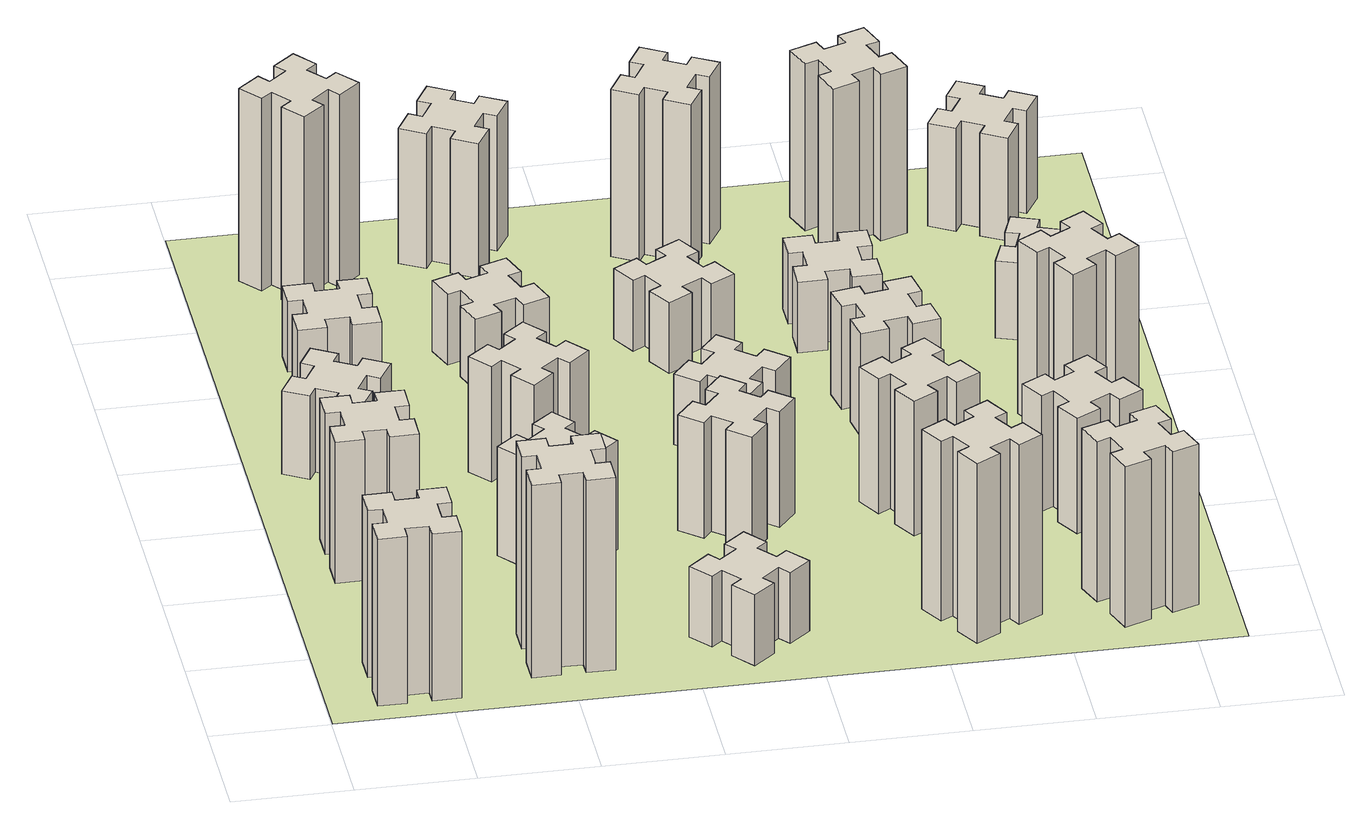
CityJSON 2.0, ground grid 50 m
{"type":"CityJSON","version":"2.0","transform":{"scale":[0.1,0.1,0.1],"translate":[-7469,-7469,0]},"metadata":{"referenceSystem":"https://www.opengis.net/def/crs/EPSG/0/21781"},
"CityObjects":{
"building1":{"type":"Building","attributes":{"class":"1000","function":"1000","usage":"1000","yearOfConstruction":2016,"roofType":"1000","measuredHeight":78,"storeysAboveGround":30,"storeysBelowGround":0},"geometry":[{"type":"Solid","lod":"1","boundaries":[[[[0,1,2,3,4,5,6,7,8,9,10,11,12,13,14,15,16,17,18,19]],[[17,16,20,21]],[[16,15,22,20]],[[15,14,23,22]],[[14,13,24,23]],[[13,12,25,24]],[[12,11,26,25]],[[11,10,27,26]],[[10,9,28,27]],[[9,8,29,28]],[[8,7,30,29]],[[7,6,31,30]],[[6,5,32,31]],[[5,4,33,32]],[[4,3,34,33]],[[3,2,35,34]],[[2,1,36,35]],[[1,0,37,36]],[[0,19,38,37]],[[19,18,39,38]],[[18,17,21,39]],[[24,25,26,27,28,29,30,31,32,33,34,35,36,37,38,39,21,20,22,23]]]]}]},
"building2":{"type":"Building","attributes":{"class":"1000","function":"1000","usage":"1000","yearOfConstruction":2016,"roofType":"1000","measuredHeight":66,"storeysAboveGround":30,"storeysBelowGround":0},"geometry":[{"type":"Solid","lod":"1","boundaries":[[[[40,41,42,43,44,45,46,47,48,49,50,51,52,53,54,55,56,57,58,59]],[[57,56,60,61]],[[56,55,62,60]],[[55,54,63,62]],[[54,53,64,63]],[[53,52,65,64]],[[52,51,66,65]],[[51,50,67,66]],[[50,49,68,67]],[[49,48,69,68]],[[48,47,70,69]],[[47,46,71,70]],[[46,45,72,71]],[[45,44,73,72]],[[44,43,74,73]],[[43,42,75,74]],[[42,41,76,75]],[[41,40,77,76]],[[40,59,78,77]],[[59,58,79,78]],[[58,57,61,79]],[[64,65,66,67,68,69,70,71,72,73,74,75,76,77,78,79,61,60,62,63]]]]}]},
"building3":{"type":"Building","attributes":{"class":"1000","function":"1000","usage":"1000","yearOfConstruction":2016,"roofType":"1000","measuredHeight":39,"storeysAboveGround":30,"storeysBelowGround":0},"geometry":[{"type":"Solid","lod":"1","boundaries":[[[[80,81,82,83,84,85,86,87,88,89,90,91,92,93,94,95,96,97,98,99]],[[97,96,100,101]],[[96,95,102,100]],[[95,94,103,102]],[[94,93,104,103]],[[93,92,105,104]],[[92,91,106,105]],[[91,90,107,106]],[[90,89,108,107]],[[89,88,109,108]],[[88,87,110,109]],[[87,86,111,110]],[[86,85,112,111]],[[85,84,113,112]],[[84,83,114,113]],[[83,82,115,114]],[[82,81,116,115]],[[81,80,117,116]],[[80,99,118,117]],[[99,98,119,118]],[[98,97,101,119]],[[104,105,106,107,108,109,110,111,112,113,114,115,116,117,118,119,101,100,102,103]]]]}]},
"building4":{"type":"Building","attributes":{"class":"1000","function":"1000","usage":"1000","yearOfConstruction":2016,"roofType":"1000","measuredHeight":90,"storeysAboveGround":30,"storeysBelowGround":0},"geometry":[{"type":"Solid","lod":"1","boundaries":[[[[120,121,122,123,124,125,126,127,128,129,130,131,132,133,134,135,136,137,138,139]],[[137,136,140,141]],[[136,135,142,140]],[[135,134,143,142]],[[134,133,144,143]],[[133,132,145,144]],[[132,131,146,145]],[[131,130,147,146]],[[130,129,148,147]],[[129,128,149,148]],[[128,127,150,149]],[[127,126,151,150]],[[126,125,152,151]],[[125,124,153,152]],[[124,123,154,153]],[[123,122,155,154]],[[122,121,156,155]],[[121,120,157,156]],[[120,139,158,157]],[[139,138,159,158]],[[138,137,141,159]],[[144,145,146,147,148,149,150,151,152,153,154,155,156,157,158,159,141,140,142,143]]]]}]},
"building5":{"type":"Building","attributes":{"class":"1000","function":"1000","usage":"1000","yearOfConstruction":2016,"roofType":"1000","measuredHeight":33,"storeysAboveGround":30,"storeysBelowGround":0},"geometry":[{"type":"Solid","lod":"1","boundaries":[[[[160,161,162,163,164,165,166,167,168,169,170,171,172,173,174,175,176,177,178,179]],[[177,176,180,181]],[[176,175,182,180]],[[175,174,183,182]],[[174,173,184,183]],[[173,172,185,184]],[[172,171,186,185]],[[171,170,187,186]],[[170,169,188,187]],[[169,168,189,188]],[[168,167,190,189]],[[167,166,191,190]],[[166,165,192,191]],[[165,164,193,192]],[[164,163,194,193]],[[163,162,195,194]],[[162,161,196,195]],[[161,160,197,196]],[[160,179,198,197]],[[179,178,199,198]],[[178,177,181,199]],[[184,185,186,187,188,189,190,191,192,193,194,195,196,197,198,199,181,180,182,183]]]]}]},
"building6":{"type":"Building","attributes":{"class":"1000","function":"1000","usage":"1000","yearOfConstruction":2016,"roofType":"1000","measuredHeight":51,"storeysAboveGround":30,"storeysBelowGround":0},"geometry":[{"type":"Solid","lod":"1","boundaries":[[[[200,201,202,203,204,205,206,207,208,209,210,211,212,213,214,215,216,217,218,219]],[[217,216,220,221]],[[216,215,222,220]],[[215,214,223,222]],[[214,213,224,223]],[[213,212,225,224]],[[212,211,226,225]],[[211,210,227,226]],[[210,209,228,227]],[[209,208,229,228]],[[208,207,230,229]],[[207,206,231,230]],[[206,205,232,231]],[[205,204,233,232]],[[204,203,234,233]],[[203,202,235,234]],[[202,201,236,235]],[[201,200,237,236]],[[200,219,238,237]],[[219,218,239,238]],[[218,217,221,239]],[[224,225,226,227,228,229,230,231,232,233,234,235,236,237,238,239,221,220,222,223]]]]}]},
"building7":{"type":"Building","attributes":{"class":"1000","function":"1000","usage":"1000","yearOfConstruction":2016,"roofType":"1000","measuredHeight":90,"storeysAboveGround":30,"storeysBelowGround":0},"geometry":[{"type":"Solid","lod":"1","boundaries":[[[[240,241,242,243,244,245,246,247,248,249,250,251,252,253,254,255,256,257,258,259]],[[257,256,260,261]],[[256,255,262,260]],[[255,254,263,262]],[[254,253,264,263]],[[253,252,265,264]],[[252,251,266,265]],[[251,250,267,266]],[[250,249,268,267]],[[249,248,269,268]],[[248,247,270,269]],[[247,246,271,270]],[[246,245,272,271]],[[245,244,273,272]],[[244,243,274,273]],[[243,242,275,274]],[[242,241,276,275]],[[241,240,277,276]],[[240,259,278,277]],[[259,258,279,278]],[[258,257,261,279]],[[264,265,266,267,268,269,270,271,272,273,274,275,276,277,278,279,261,260,262,263]]]]}]},
"building8":{"type":"Building","attributes":{"class":"1000","function":"1000","usage":"1000","yearOfConstruction":2016,"roofType":"1000","measuredHeight":54,"storeysAboveGround":30,"storeysBelowGround":0},"geometry":[{"type":"Solid","lod":"1","boundaries":[[[[280,281,282,283,284,285,286,287,288,289,290,291,292,293,294,295,296,297,298,299]],[[297,296,300,301]],[[296,295,302,300]],[[295,294,303,302]],[[294,293,304,303]],[[293,292,305,304]],[[292,291,306,305]],[[291,290,307,306]],[[290,289,308,307]],[[289,288,309,308]],[[288,287,310,309]],[[287,286,311,310]],[[286,285,312,311]],[[285,284,313,312]],[[284,283,314,313]],[[283,282,315,314]],[[282,281,316,315]],[[281,280,317,316]],[[280,299,318,317]],[[299,298,319,318]],[[298,297,301,319]],[[304,305,306,307,308,309,310,311,312,313,314,315,316,317,318,319,301,300,302,303]]]]}]},
"building9":{"type":"Building","attributes":{"class":"1000","function":"1000","usage":"1000","yearOfConstruction":2016,"roofType":"1000","measuredHeight":33,"storeysAboveGround":30,"storeysBelowGround":0},"geometry":[{"type":"Solid","lod":"1","boundaries":[[[[320,321,322,323,324,325,326,327,328,329,330,331,332,333,334,335,336,337,338,339]],[[337,336,340,341]],[[336,335,342,340]],[[335,334,343,342]],[[334,333,344,343]],[[333,332,345,344]],[[332,331,346,345]],[[331,330,347,346]],[[330,329,348,347]],[[329,328,349,348]],[[328,327,350,349]],[[327,326,351,350]],[[326,325,352,351]],[[325,324,353,352]],[[324,323,354,353]],[[323,322,355,354]],[[322,321,356,355]],[[321,320,357,356]],[[320,339,358,357]],[[339,338,359,358]],[[338,337,341,359]],[[344,345,346,347,348,349,350,351,352,353,354,355,356,357,358,359,341,340,342,343]]]]}]},
"building10":{"type":"Building","attributes":{"class":"1000","function":"1000","usage":"1000","yearOfConstruction":2016,"roofType":"1000","measuredHeight":33,"storeysAboveGround":30,"storeysBelowGround":0},"geometry":[{"type":"Solid","lod":"1","boundaries":[[[[360,361,362,363,364,365,366,367,368,369,370,371,372,373,374,375,376,377,378,379]],[[377,376,380,381]],[[376,375,382,380]],[[375,374,383,382]],[[374,373,384,383]],[[373,372,385,384]],[[372,371,386,385]],[[371,370,387,386]],[[370,369,388,387]],[[369,368,389,388]],[[368,367,390,389]],[[367,366,391,390]],[[366,365,392,391]],[[365,364,393,392]],[[364,363,394,393]],[[363,362,395,394]],[[362,361,396,395]],[[361,360,397,396]],[[360,379,398,397]],[[379,378,399,398]],[[378,377,381,399]],[[384,385,386,387,388,389,390,391,392,393,394,395,396,397,398,399,381,380,382,383]]]]}]},
"building11":{"type":"Building","attributes":{"class":"1000","function":"1000","usage":"1000","yearOfConstruction":2016,"roofType":"1000","measuredHeight":63,"storeysAboveGround":30,"storeysBelowGround":0},"geometry":[{"type":"Solid","lod":"1","boundaries":[[[[400,401,402,403,404,405,406,407,408,409,410,411,412,413,414,415,416,417,418,419]],[[417,416,420,421]],[[416,415,422,420]],[[415,414,423,422]],[[414,413,424,423]],[[413,412,425,424]],[[412,411,426,425]],[[411,410,427,426]],[[410,409,428,427]],[[409,408,429,428]],[[408,407,430,429]],[[407,406,431,430]],[[406,405,432,431]],[[405,404,433,432]],[[404,403,434,433]],[[403,402,435,434]],[[402,401,436,435]],[[401,400,437,436]],[[400,419,438,437]],[[419,418,439,438]],[[418,417,421,439]],[[424,425,426,427,428,429,430,431,432,433,434,435,436,437,438,439,421,420,422,423]]]]}]},
"building12":{"type":"Building","attributes":{"class":"1000","function":"1000","usage":"1000","yearOfConstruction":2016,"roofType":"1000","measuredHeight":54,"storeysAboveGround":30,"storeysBelowGround":0},"geometry":[{"type":"Solid","lod":"1","boundaries":[[[[440,441,442,443,444,445,446,447,448,449,450,451,452,453,454,455,456,457,458,459]],[[457,456,460,461]],[[456,455,462,460]],[[455,454,463,462]],[[454,453,464,463]],[[453,452,465,464]],[[452,451,466,465]],[[451,450,467,466]],[[450,449,468,467]],[[449,448,469,468]],[[448,447,470,469]],[[447,446,471,470]],[[446,445,472,471]],[[445,444,473,472]],[[444,443,474,473]],[[443,442,475,474]],[[442,441,476,475]],[[441,440,477,476]],[[440,459,478,477]],[[459,458,479,478]],[[458,457,461,479]],[[464,465,466,467,468,469,470,471,472,473,474,475,476,477,478,479,461,460,462,463]]]]}]},
"building13":{"type":"Building","attributes":{"class":"1000","function":"1000","usage":"1000","yearOfConstruction":2016,"roofType":"1000","measuredHeight":33,"storeysAboveGround":30,"storeysBelowGround":0},"geometry":[{"type":"Solid","lod":"1","boundaries":[[[[480,481,482,483,484,485,486,487,488,489,490,491,492,493,494,495,496,497,498,499]],[[497,496,500,501]],[[496,495,502,500]],[[495,494,503,502]],[[494,493,504,503]],[[493,492,505,504]],[[492,491,506,505]],[[491,490,507,506]],[[490,489,508,507]],[[489,488,509,508]],[[488,487,510,509]],[[487,486,511,510]],[[486,485,512,511]],[[485,484,513,512]],[[484,483,514,513]],[[483,482,515,514]],[[482,481,516,515]],[[481,480,517,516]],[[480,499,518,517]],[[499,498,519,518]],[[498,497,501,519]],[[504,505,506,507,508,509,510,511,512,513,514,515,516,517,518,519,501,500,502,503]]]]}]},
"building14":{"type":"Building","attributes":{"class":"1000","function":"1000","usage":"1000","yearOfConstruction":2016,"roofType":"1000","measuredHeight":33,"storeysAboveGround":30,"storeysBelowGround":0},"geometry":[{"type":"Solid","lod":"1","boundaries":[[[[520,521,522,523,524,525,526,527,528,529,530,531,532,533,534,535,536,537,538,539]],[[537,536,540,541]],[[536,535,542,540]],[[535,534,543,542]],[[534,533,544,543]],[[533,532,545,544]],[[532,531,546,545]],[[531,530,547,546]],[[530,529,548,547]],[[529,528,549,548]],[[528,527,550,549]],[[527,526,551,550]],[[526,525,552,551]],[[525,524,553,552]],[[524,523,554,553]],[[523,522,555,554]],[[522,521,556,555]],[[521,520,557,556]],[[520,539,558,557]],[[539,538,559,558]],[[538,537,541,559]],[[544,545,546,547,548,549,550,551,552,553,554,555,556,557,558,559,541,540,542,543]]]]}]},
"building15":{"type":"Building","attributes":{"class":"1000","function":"1000","usage":"1000","yearOfConstruction":2016,"roofType":"1000","measuredHeight":84,"storeysAboveGround":30,"storeysBelowGround":0},"geometry":[{"type":"Solid","lod":"1","boundaries":[[[[560,561,562,563,564,565,566,567,568,569,570,571,572,573,574,575,576,577,578,579]],[[577,576,580,581]],[[576,575,582,580]],[[575,574,583,582]],[[574,573,584,583]],[[573,572,585,584]],[[572,571,586,585]],[[571,570,587,586]],[[570,569,588,587]],[[569,568,589,588]],[[568,567,590,589]],[[567,566,591,590]],[[566,565,592,591]],[[565,564,593,592]],[[564,563,594,593]],[[563,562,595,594]],[[562,561,596,595]],[[561,560,597,596]],[[560,579,598,597]],[[579,578,599,598]],[[578,577,581,599]],[[584,585,586,587,588,589,590,591,592,593,594,595,596,597,598,599,581,580,582,583]]]]}]},
"building16":{"type":"Building","attributes":{"class":"1000","function":"1000","usage":"1000","yearOfConstruction":2016,"roofType":"1000","measuredHeight":78,"storeysAboveGround":30,"storeysBelowGround":0},"geometry":[{"type":"Solid","lod":"1","boundaries":[[[[600,601,602,603,604,605,606,607,608,609,610,611,612,613,614,615,616,617,618,619]],[[617,616,620,621]],[[616,615,622,620]],[[615,614,623,622]],[[614,613,624,623]],[[613,612,625,624]],[[612,611,626,625]],[[611,610,627,626]],[[610,609,628,627]],[[609,608,629,628]],[[608,607,630,629]],[[607,606,631,630]],[[606,605,632,631]],[[605,604,633,632]],[[604,603,634,633]],[[603,602,635,634]],[[602,601,636,635]],[[601,600,637,636]],[[600,619,638,637]],[[619,618,639,638]],[[618,617,621,639]],[[624,625,626,627,628,629,630,631,632,633,634,635,636,637,638,639,621,620,622,623]]]]}]},
"building17":{"type":"Building","attributes":{"class":"1000","function":"1000","usage":"1000","yearOfConstruction":2016,"roofType":"1000","measuredHeight":63,"storeysAboveGround":30,"storeysBelowGround":0},"geometry":[{"type":"Solid","lod":"1","boundaries":[[[[640,641,642,643,644,645,646,647,648,649,650,651,652,653,654,655,656,657,658,659]],[[657,656,660,661]],[[656,655,662,660]],[[655,654,663,662]],[[654,653,664,663]],[[653,652,665,664]],[[652,651,666,665]],[[651,650,667,666]],[[650,649,668,667]],[[649,648,669,668]],[[648,647,670,669]],[[647,646,671,670]],[[646,645,672,671]],[[645,644,673,672]],[[644,643,674,673]],[[643,642,675,674]],[[642,641,676,675]],[[641,640,677,676]],[[640,659,678,677]],[[659,658,679,678]],[[658,657,661,679]],[[664,665,666,667,668,669,670,671,672,673,674,675,676,677,678,679,661,660,662,663]]]]}]},
"building18":{"type":"Building","attributes":{"class":"1000","function":"1000","usage":"1000","yearOfConstruction":2016,"roofType":"1000","measuredHeight":48,"storeysAboveGround":30,"storeysBelowGround":0},"geometry":[{"type":"Solid","lod":"1","boundaries":[[[[680,681,682,683,684,685,686,687,688,689,690,691,692,693,694,695,696,697,698,699]],[[697,696,700,701]],[[696,695,702,700]],[[695,694,703,702]],[[694,693,704,703]],[[693,692,705,704]],[[692,691,706,705]],[[691,690,707,706]],[[690,689,708,707]],[[689,688,709,708]],[[688,687,710,709]],[[687,686,711,710]],[[686,685,712,711]],[[685,684,713,712]],[[684,683,714,713]],[[683,682,715,714]],[[682,681,716,715]],[[681,680,717,716]],[[680,699,718,717]],[[699,698,719,718]],[[698,697,701,719]],[[704,705,706,707,708,709,710,711,712,713,714,715,716,717,718,719,701,700,702,703]]]]}]},
"building19":{"type":"Building","attributes":{"class":"1000","function":"1000","usage":"1000","yearOfConstruction":2016,"roofType":"1000","measuredHeight":33,"storeysAboveGround":30,"storeysBelowGround":0},"geometry":[{"type":"Solid","lod":"1","boundaries":[[[[720,721,722,723,724,725,726,727,728,729,730,731,732,733,734,735,736,737,738,739]],[[737,736,740,741]],[[736,735,742,740]],[[735,734,743,742]],[[734,733,744,743]],[[733,732,745,744]],[[732,731,746,745]],[[731,730,747,746]],[[730,729,748,747]],[[729,728,749,748]],[[728,727,750,749]],[[727,726,751,750]],[[726,725,752,751]],[[725,724,753,752]],[[724,723,754,753]],[[723,722,755,754]],[[722,721,756,755]],[[721,720,757,756]],[[720,739,758,757]],[[739,738,759,758]],[[738,737,741,759]],[[744,745,746,747,748,749,750,751,752,753,754,755,756,757,758,759,741,740,742,743]]]]}]},
"building20":{"type":"Building","attributes":{"class":"1000","function":"1000","usage":"1000","yearOfConstruction":2016,"roofType":"1000","measuredHeight":75,"storeysAboveGround":30,"storeysBelowGround":0},"geometry":[{"type":"Solid","lod":"1","boundaries":[[[[760,761,762,763,764,765,766,767,768,769,770,771,772,773,774,775,776,777,778,779]],[[777,776,780,781]],[[776,775,782,780]],[[775,774,783,782]],[[774,773,784,783]],[[773,772,785,784]],[[772,771,786,785]],[[771,770,787,786]],[[770,769,788,787]],[[769,768,789,788]],[[768,767,790,789]],[[767,766,791,790]],[[766,765,792,791]],[[765,764,793,792]],[[764,763,794,793]],[[763,762,795,794]],[[762,761,796,795]],[[761,760,797,796]],[[760,779,798,797]],[[779,778,799,798]],[[778,777,781,799]],[[784,785,786,787,788,789,790,791,792,793,794,795,796,797,798,799,781,780,782,783]]]]}]},
"building21":{"type":"Building","attributes":{"class":"1000","function":"1000","usage":"1000","yearOfConstruction":2016,"roofType":"1000","measuredHeight":54,"storeysAboveGround":30,"storeysBelowGround":0},"geometry":[{"type":"Solid","lod":"1","boundaries":[[[[800,801,802,803,804,805,806,807,808,809,810,811,812,813,814,815,816,817,818,819]],[[817,816,820,821]],[[816,815,822,820]],[[815,814,823,822]],[[814,813,824,823]],[[813,812,825,824]],[[812,811,826,825]],[[811,810,827,826]],[[810,809,828,827]],[[809,808,829,828]],[[808,807,830,829]],[[807,806,831,830]],[[806,805,832,831]],[[805,804,833,832]],[[804,803,834,833]],[[803,802,835,834]],[[802,801,836,835]],[[801,800,837,836]],[[800,819,838,837]],[[819,818,839,838]],[[818,817,821,839]],[[824,825,826,827,828,829,830,831,832,833,834,835,836,837,838,839,821,820,822,823]]]]}]},
"building22":{"type":"Building","attributes":{"class":"1000","function":"1000","usage":"1000","yearOfConstruction":2016,"roofType":"1000","measuredHeight":78,"storeysAboveGround":30,"storeysBelowGround":0},"geometry":[{"type":"Solid","lod":"1","boundaries":[[[[840,841,842,843,844,845,846,847,848,849,850,851,852,853,854,855,856,857,858,859]],[[857,856,860,861]],[[856,855,862,860]],[[855,854,863,862]],[[854,853,864,863]],[[853,852,865,864]],[[852,851,866,865]],[[851,850,867,866]],[[850,849,868,867]],[[849,848,869,868]],[[848,847,870,869]],[[847,846,871,870]],[[846,845,872,871]],[[845,844,873,872]],[[844,843,874,873]],[[843,842,875,874]],[[842,841,876,875]],[[841,840,877,876]],[[840,859,878,877]],[[859,858,879,878]],[[858,857,861,879]],[[864,865,866,867,868,869,870,871,872,873,874,875,876,877,878,879,861,860,862,863]]]]}]},
"building23":{"type":"Building","attributes":{"class":"1000","function":"1000","usage":"1000","yearOfConstruction":2016,"roofType":"1000","measuredHeight":81,"storeysAboveGround":30,"storeysBelowGround":0},"geometry":[{"type":"Solid","lod":"1","boundaries":[[[[880,881,882,883,884,885,886,887,888,889,890,891,892,893,894,895,896,897,898,899]],[[897,896,900,901]],[[896,895,902,900]],[[895,894,903,902]],[[894,893,904,903]],[[893,892,905,904]],[[892,891,906,905]],[[891,890,907,906]],[[890,889,908,907]],[[889,888,909,908]],[[888,887,910,909]],[[887,886,911,910]],[[886,885,912,911]],[[885,884,913,912]],[[884,883,914,913]],[[883,882,915,914]],[[882,881,916,915]],[[881,880,917,916]],[[880,899,918,917]],[[899,898,919,918]],[[898,897,901,919]],[[904,905,906,907,908,909,910,911,912,913,914,915,916,917,918,919,901,900,902,903]]]]}]},
"building24":{"type":"Building","attributes":{"class":"1000","function":"1000","usage":"1000","yearOfConstruction":2016,"roofType":"1000","measuredHeight":36,"storeysAboveGround":30,"storeysBelowGround":0},"geometry":[{"type":"Solid","lod":"1","boundaries":[[[[920,921,922,923,924,925,926,927,928,929,930,931,932,933,934,935,936,937,938,939]],[[937,936,940,941]],[[936,935,942,940]],[[935,934,943,942]],[[934,933,944,943]],[[933,932,945,944]],[[932,931,946,945]],[[931,930,947,946]],[[930,929,948,947]],[[929,928,949,948]],[[928,927,950,949]],[[927,926,951,950]],[[926,925,952,951]],[[925,924,953,952]],[[924,923,954,953]],[[923,922,955,954]],[[922,921,956,955]],[[921,920,957,956]],[[920,939,958,957]],[[939,938,959,958]],[[938,937,941,959]],[[944,945,946,947,948,949,950,951,952,953,954,955,956,957,958,959,941,940,942,943]]]]}]},
"building25":{"type":"Building","attributes":{"class":"1000","function":"1000","usage":"1000","yearOfConstruction":2016,"roofType":"1000","measuredHeight":48,"storeysAboveGround":30,"storeysBelowGround":0},"geometry":[{"type":"Solid","lod":"1","boundaries":[[[[960,961,962,963,964,965,966,967,968,969,970,971,972,973,974,975,976,977,978,979]],[[977,976,980,981]],[[976,975,982,980]],[[975,974,983,982]],[[974,973,984,983]],[[973,972,985,984]],[[972,971,986,985]],[[971,970,987,986]],[[970,969,988,987]],[[969,968,989,988]],[[968,967,990,989]],[[967,966,991,990]],[[966,965,992,991]],[[965,964,993,992]],[[964,963,994,993]],[[963,962,995,994]],[[962,961,996,995]],[[961,960,997,996]],[[960,979,998,997]],[[979,978,999,998]],[[978,977,981,999]],[[984,985,986,987,988,989,990,991,992,993,994,995,996,997,998,999,981,980,982,983]]]]}]},
"landuse1":{"type":"LandUse","attributes":{"name":"plot1","function":"1010"},"geometry":[{"type":"MultiSurface","lod":"1","boundaries":[[[1000,1001,1002,1003]]]}]}
},
"vertices":[
[265,325,0],[265,225,0],[205,225,0],[205,105,0],[325,105,0],[325,165,0],[425,165,0],[425,105,0],[545,105,0],[545,225,0],[485,225,0],[485,325,0],[545,325,0],[545,445,0],[425,445,0],[425,385,0],[325,385,0],[325,445,0],[205,445,0],[205,325,0],[325,385,780],[325,445,780],[425,385,780],[425,445,780],[545,445,780],[545,325,780],[485,325,780],[485,225,780],[545,225,780],[545,105,780],[425,105,780],[425,165,780],[325,165,780],[325,105,780],[205,105,780],[205,225,780],[265,225,780],[265,325,780],[205,325,780],[205,445,780],
[325,1105,0],[425,1105,0],[425,1045,0],[545,1045,0],[545,1165,0],[485,1165,0],[485,1265,0],[545,1265,0],[545,1385,0],[425,1385,0],[425,1325,0],[325,1325,0],[325,1385,0],[205,1385,0],[205,1265,0],[265,1265,0],[265,1165,0],[205,1165,0],[205,1045,0],[325,1045,0],[265,1165,660],[205,1165,660],[265,1265,660],[205,1265,660],[205,1385,660],[325,1385,660],[325,1325,660],[425,1325,660],[425,1385,660],[545,1385,660],[545,1265,660],[485,1265,660],[485,1165,660],[545,1165,660],[545,1045,660],[425,1045,660],[425,1105,660],[325,1105,660],[325,1045,660],[205,1045,660],
[474,2026,0],[387,2076,0],[417,2128,0],[313,2188,0],[253,2084,0],[305,2054,0],[255,1967,0],[203,1997,0],[143,1893,0],[247,1833,0],[277,1885,0],[364,1835,0],[334,1783,0],[438,1723,0],[498,1827,0],[446,1857,0],[496,1944,0],[548,1914,0],[608,2018,0],[504,2078,0],[496,1944,390],[548,1914,390],[446,1857,390],[498,1827,390],[438,1723,390],[334,1783,390],[364,1835,390],[277,1885,390],[247,1833,390],[143,1893,390],[203,1997,390],[255,1967,390],[305,2054,390],[253,2084,390],[313,2188,390],[417,2128,390],[387,2076,390],[474,2026,390],[504,2078,390],[608,2018,390],
[1065,485,0],[965,485,0],[965,545,0],[845,545,0],[845,425,0],[905,425,0],[905,325,0],[845,325,0],[845,205,0],[965,205,0],[965,265,0],[1065,265,0],[1065,205,0],[1185,205,0],[1185,325,0],[1125,325,0],[1125,425,0],[1185,425,0],[1185,545,0],[1065,545,0],[1125,425,900],[1185,425,900],[1125,325,900],[1185,325,900],[1185,205,900],[1065,205,900],[1065,265,900],[965,265,900],[965,205,900],[845,205,900],[845,325,900],[905,325,900],[905,425,900],[845,425,900],[845,545,900],[965,545,900],[965,485,900],[1065,485,900],[1065,545,900],[1185,545,900],
[425,2485,0],[525,2485,0],[525,2425,0],[645,2425,0],[645,2545,0],[585,2545,0],[585,2645,0],[645,2645,0],[645,2765,0],[525,2765,0],[525,2705,0],[425,2705,0],[425,2765,0],[305,2765,0],[305,2645,0],[365,2645,0],[365,2545,0],[305,2545,0],[305,2425,0],[425,2425,0],[365,2545,330],[305,2545,330],[365,2645,330],[305,2645,330],[305,2765,330],[425,2765,330],[425,2705,330],[525,2705,330],[525,2765,330],[645,2765,330],[645,2645,330],[585,2645,330],[585,2545,330],[645,2545,330],[645,2425,330],[525,2425,330],[525,2485,330],[425,2485,330],[425,2425,330],[305,2425,330],
[1083,1232,0],[1006,1167,0],[968,1213,0],[876,1136,0],[953,1044,0],[999,1083,0],[1063,1006,0],[1017,968,0],[1094,876,0],[1186,953,0],[1148,999,0],[1224,1063,0],[1263,1017,0],[1355,1094,0],[1278,1186,0],[1232,1148,0],[1167,1224,0],[1213,1263,0],[1136,1355,0],[1044,1278,0],[1167,1224,510],[1213,1263,510],[1232,1148,510],[1278,1186,510],[1355,1094,510],[1263,1017,510],[1224,1063,510],[1148,999,510],[1186,953,510],[1094,876,510],[1017,968,510],[1063,1006,510],[999,1083,510],[953,1044,510],[876,1136,510],[968,1213,510],[1006,1167,510],[1083,1232,510],[1044,1278,510],[1136,1355,510],
[443,3452,0],[366,3387,0],[328,3433,0],[236,3356,0],[313,3264,0],[359,3303,0],[423,3226,0],[377,3188,0],[454,3096,0],[546,3173,0],[508,3219,0],[584,3283,0],[623,3237,0],[715,3314,0],[638,3406,0],[592,3368,0],[527,3444,0],[573,3483,0],[496,3575,0],[404,3498,0],[527,3444,900],[573,3483,900],[592,3368,900],[638,3406,900],[715,3314,900],[623,3237,900],[584,3283,900],[508,3219,900],[546,3173,900],[454,3096,900],[377,3188,900],[423,3226,900],[359,3303,900],[313,3264,900],[236,3356,900],[328,3433,900],[366,3387,900],[443,3452,900],[404,3498,900],[496,3575,900],
[1232,1788,0],[1167,1864,0],[1213,1903,0],[1136,1995,0],[1044,1918,0],[1083,1872,0],[1006,1807,0],[968,1853,0],[876,1776,0],[953,1684,0],[999,1723,0],[1063,1646,0],[1017,1608,0],[1094,1516,0],[1186,1593,0],[1148,1639,0],[1224,1703,0],[1263,1657,0],[1355,1734,0],[1278,1826,0],[1224,1703,540],[1263,1657,540],[1148,1639,540],[1186,1593,540],[1094,1516,540],[1017,1608,540],[1063,1646,540],[999,1723,540],[953,1684,540],[876,1776,540],[968,1853,540],[1006,1807,540],[1083,1872,540],[1044,1918,540],[1136,1995,540],[1213,1903,540],[1167,1864,540],[1232,1788,540],[1278,1826,540],[1355,1734,540],
[1723,492,0],[1646,427,0],[1608,473,0],[1516,396,0],[1593,304,0],[1639,343,0],[1703,266,0],[1657,228,0],[1734,136,0],[1826,213,0],[1788,259,0],[1864,323,0],[1903,277,0],[1995,354,0],[1918,446,0],[1872,408,0],[1807,484,0],[1853,523,0],[1776,615,0],[1684,538,0],[1807,484,330],[1853,523,330],[1872,408,330],[1918,446,330],[1995,354,330],[1903,277,330],[1864,323,330],[1788,259,330],[1826,213,330],[1734,136,330],[1657,228,330],[1703,266,330],[1639,343,330],[1593,304,330],[1516,396,330],[1608,473,330],[1646,427,330],[1723,492,330],[1684,538,330],[1776,615,330],
[1236,2586,0],[1202,2680,0],[1258,2700,0],[1217,2813,0],[1104,2772,0],[1125,2716,0],[1031,2682,0],[1010,2738,0],[897,2697,0],[939,2584,0],[995,2605,0],[1029,2511,0],[973,2490,0],[1014,2377,0],[1127,2419,0],[1106,2475,0],[1200,2509,0],[1220,2453,0],[1333,2494,0],[1292,2607,0],[1200,2509,330],[1220,2453,330],[1106,2475,330],[1127,2419,330],[1014,2377,330],[973,2490,330],[1029,2511,330],[995,2605,330],[939,2584,330],[897,2697,330],[1010,2738,330],[1031,2682,330],[1125,2716,330],[1104,2772,330],[1217,2813,330],[1258,2700,330],[1202,2680,330],[1236,2586,330],[1292,2607,330],[1333,2494,330],
[1045,3534,0],[995,3447,0],[943,3477,0],[883,3373,0],[987,3313,0],[1017,3365,0],[1104,3315,0],[1074,3263,0],[1178,3203,0],[1238,3307,0],[1186,3337,0],[1236,3424,0],[1288,3394,0],[1348,3498,0],[1244,3558,0],[1214,3506,0],[1127,3556,0],[1157,3608,0],[1053,3668,0],[993,3564,0],[1127,3556,630],[1157,3608,630],[1214,3506,630],[1244,3558,630],[1348,3498,630],[1288,3394,630],[1236,3424,630],[1186,3337,630],[1238,3307,630],[1178,3203,630],[1074,3263,630],[1104,3315,630],[1017,3365,630],[987,3313,630],[883,3373,630],[943,3477,630],[995,3447,630],[1045,3534,630],[993,3564,630],[1053,3668,630],
[1907,1106,0],[1972,1183,0],[2018,1144,0],[2095,1236,0],[2003,1313,0],[1964,1267,0],[1888,1332,0],[1926,1378,0],[1834,1455,0],[1757,1363,0],[1803,1324,0],[1739,1248,0],[1693,1286,0],[1616,1194,0],[1708,1117,0],[1746,1163,0],[1823,1099,0],[1784,1053,0],[1876,976,0],[1953,1068,0],[1823,1099,540],[1784,1053,540],[1746,1163,540],[1708,1117,540],[1616,1194,540],[1693,1286,540],[1739,1248,540],[1803,1324,540],[1757,1363,540],[1834,1455,540],[1926,1378,540],[1888,1332,540],[1964,1267,540],[2003,1313,540],[2095,1236,540],[2018,1144,540],[1972,1183,540],[1907,1106,540],[1953,1068,540],[1876,976,540],
[2007,1746,0],[2072,1823,0],[2118,1784,0],[2195,1876,0],[2103,1953,0],[2064,1907,0],[1988,1972,0],[2026,2018,0],[1934,2095,0],[1857,2003,0],[1903,1964,0],[1839,1888,0],[1793,1926,0],[1716,1834,0],[1808,1757,0],[1846,1803,0],[1923,1739,0],[1884,1693,0],[1976,1616,0],[2053,1708,0],[1923,1739,330],[1884,1693,330],[1846,1803,330],[1808,1757,330],[1716,1834,330],[1793,1926,330],[1839,1888,330],[1903,1964,330],[1857,2003,330],[1934,2095,330],[2026,2018,330],[1988,1972,330],[2064,1907,330],[2103,1953,330],[2195,1876,330],[2118,1784,330],[2072,1823,330],[2007,1746,330],[2053,1708,330],[1976,1616,330],
[1735,2584,0],[1785,2497,0],[1733,2467,0],[1793,2363,0],[1897,2423,0],[1867,2475,0],[1954,2525,0],[1984,2473,0],[2088,2533,0],[2028,2637,0],[1976,2607,0],[1926,2694,0],[1978,2724,0],[1918,2828,0],[1814,2768,0],[1844,2716,0],[1757,2666,0],[1727,2718,0],[1623,2658,0],[1683,2554,0],[1757,2666,330],[1727,2718,330],[1844,2716,330],[1814,2768,330],[1918,2828,330],[1978,2724,330],[1926,2694,330],[1976,2607,330],[2028,2637,330],[2088,2533,330],[1984,2473,330],[1954,2525,330],[1867,2475,330],[1897,2423,330],[1793,2363,330],[1733,2467,330],[1785,2497,330],[1735,2584,330],[1683,2554,330],[1623,2658,330],
[2575,364,0],[2625,277,0],[2573,247,0],[2633,143,0],[2737,203,0],[2707,255,0],[2794,305,0],[2824,253,0],[2928,313,0],[2868,417,0],[2816,387,0],[2766,474,0],[2818,504,0],[2758,608,0],[2654,548,0],[2684,496,0],[2597,446,0],[2567,498,0],[2463,438,0],[2523,334,0],[2597,446,840],[2567,498,840],[2684,496,840],[2654,548,840],[2758,608,840],[2818,504,840],[2766,474,840],[2816,387,840],[2868,417,840],[2928,313,840],[2824,253,840],[2794,305,840],[2707,255,840],[2737,203,840],[2633,143,840],[2573,247,840],[2625,277,840],[2575,364,840],[2523,334,840],[2463,438,840],
[1885,3434,0],[1835,3347,0],[1783,3377,0],[1723,3273,0],[1827,3213,0],[1857,3265,0],[1944,3215,0],[1914,3163,0],[2018,3103,0],[2078,3207,0],[2026,3237,0],[2076,3324,0],[2128,3294,0],[2188,3398,0],[2084,3458,0],[2054,3406,0],[1967,3456,0],[1997,3508,0],[1893,3568,0],[1833,3464,0],[1967,3456,780],[1997,3508,780],[2054,3406,780],[2084,3458,780],[2188,3398,780],[2128,3294,780],[2076,3324,780],[2026,3237,780],[2078,3207,780],[2018,3103,780],[1914,3163,780],[1944,3215,780],[1857,3265,780],[1827,3213,780],[1723,3273,780],[1783,3377,780],[1835,3347,780],[1885,3434,780],[1833,3464,780],[1893,3568,780],
[2584,1336,0],[2497,1286,0],[2467,1338,0],[2363,1278,0],[2423,1174,0],[2475,1204,0],[2525,1117,0],[2473,1087,0],[2533,983,0],[2637,1043,0],[2607,1095,0],[2694,1145,0],[2724,1093,0],[2828,1153,0],[2768,1257,0],[2716,1227,0],[2666,1314,0],[2718,1344,0],[2658,1448,0],[2554,1388,0],[2666,1314,630],[2718,1344,630],[2716,1227,630],[2768,1257,630],[2828,1153,630],[2724,1093,630],[2694,1145,630],[2607,1095,630],[2637,1043,630],[2533,983,630],[2473,1087,630],[2525,1117,630],[2475,1204,630],[2423,1174,630],[2363,1278,630],[2467,1338,630],[2497,1286,630],[2584,1336,630],[2554,1388,630],[2658,1448,630],
[2478,1985,0],[2496,1887,0],[2437,1877,0],[2457,1758,0],[2576,1779,0],[2565,1838,0],[2664,1856,0],[2674,1797,0],[2792,1817,0],[2771,1936,0],[2712,1925,0],[2695,2024,0],[2754,2034,0],[2733,2152,0],[2615,2131,0],[2625,2072,0],[2527,2055,0],[2517,2114,0],[2398,2093,0],[2419,1975,0],[2527,2055,480],[2517,2114,480],[2625,2072,480],[2615,2131,480],[2733,2152,480],[2754,2034,480],[2695,2024,480],[2712,1925,480],[2771,1936,480],[2792,1817,480],[2674,1797,480],[2664,1856,480],[2565,1838,480],[2576,1779,480],[2457,1758,480],[2437,1877,480],[2496,1887,480],[2478,1985,480],[2419,1975,480],[2398,2093,480],
[2385,2645,0],[2385,2545,0],[2325,2545,0],[2325,2425,0],[2445,2425,0],[2445,2485,0],[2545,2485,0],[2545,2425,0],[2665,2425,0],[2665,2545,0],[2605,2545,0],[2605,2645,0],[2665,2645,0],[2665,2765,0],[2545,2765,0],[2545,2705,0],[2445,2705,0],[2445,2765,0],[2325,2765,0],[2325,2645,0],[2445,2705,330],[2445,2765,330],[2545,2705,330],[2545,2765,330],[2665,2765,330],[2665,2645,330],[2605,2645,330],[2605,2545,330],[2665,2545,330],[2665,2425,330],[2545,2425,330],[2545,2485,330],[2445,2485,330],[2445,2425,330],[2325,2425,330],[2325,2545,330],[2385,2545,330],[2385,2645,330],[2325,2645,330],[2325,2765,330],
[3215,385,0],[3249,291,0],[3193,270,0],[3234,157,0],[3347,199,0],[3326,255,0],[3420,289,0],[3440,233,0],[3553,274,0],[3512,387,0],[3456,366,0],[3422,460,0],[3478,480,0],[3437,593,0],[3324,552,0],[3345,496,0],[3251,462,0],[3230,518,0],[3117,477,0],[3159,364,0],[3251,462,750],[3230,518,750],[3345,496,750],[3324,552,750],[3437,593,750],[3478,480,750],[3422,460,750],[3456,366,750],[3512,387,750],[3553,274,750],[3440,233,750],[3420,289,750],[3326,255,750],[3347,199,750],[3234,157,750],[3193,270,750],[3249,291,750],[3215,385,750],[3159,364,750],[3117,477,750],
[3356,1127,0],[3306,1214,0],[3358,1244,0],[3298,1348,0],[3194,1288,0],[3224,1236,0],[3137,1186,0],[3107,1238,0],[3003,1178,0],[3063,1074,0],[3115,1104,0],[3165,1017,0],[3113,987,0],[3173,883,0],[3277,943,0],[3247,995,0],[3334,1045,0],[3364,993,0],[3468,1053,0],[3408,1157,0],[3334,1045,540],[3364,993,540],[3247,995,540],[3277,943,540],[3173,883,540],[3113,987,540],[3165,1017,540],[3115,1104,540],[3063,1074,540],[3003,1178,540],[3107,1238,540],[3137,1186,540],[3224,1236,540],[3194,1288,540],[3298,1348,540],[3358,1244,540],[3306,1214,540],[3356,1127,540],[3408,1157,540],[3468,1053,540],
[2686,3215,0],[2780,3249,0],[2800,3193,0],[2913,3234,0],[2872,3347,0],[2816,3326,0],[2782,3420,0],[2838,3440,0],[2797,3553,0],[2684,3512,0],[2705,3456,0],[2611,3422,0],[2590,3478,0],[2477,3437,0],[2519,3324,0],[2575,3345,0],[2609,3251,0],[2553,3230,0],[2594,3117,0],[2707,3159,0],[2609,3251,780],[2553,3230,780],[2575,3345,780],[2519,3324,780],[2477,3437,780],[2590,3478,780],[2611,3422,780],[2705,3456,780],[2684,3512,780],[2797,3553,780],[2838,3440,780],[2782,3420,780],[2816,3326,780],[2872,3347,780],[2913,3234,780],[2800,3193,780],[2780,3249,780],[2686,3215,780],[2707,3159,780],[2594,3117,780],
[3215,1744,0],[3265,1657,0],[3213,1627,0],[3273,1523,0],[3377,1583,0],[3347,1635,0],[3434,1685,0],[3464,1633,0],[3568,1693,0],[3508,1797,0],[3456,1767,0],[3406,1854,0],[3458,1884,0],[3398,1988,0],[3294,1928,0],[3324,1876,0],[3237,1826,0],[3207,1878,0],[3103,1818,0],[3163,1714,0],[3237,1826,810],[3207,1878,810],[3324,1876,810],[3294,1928,810],[3398,1988,810],[3458,1884,810],[3406,1854,810],[3456,1767,810],[3508,1797,810],[3568,1693,810],[3464,1633,810],[3434,1685,810],[3347,1635,810],[3377,1583,810],[3273,1523,810],[3213,1627,810],[3265,1657,810],[3215,1744,810],[3163,1714,810],[3103,1818,810],
[3249,2580,0],[3215,2486,0],[3159,2507,0],[3117,2394,0],[3230,2353,0],[3251,2409,0],[3345,2375,0],[3324,2319,0],[3437,2277,0],[3478,2390,0],[3422,2411,0],[3456,2505,0],[3512,2484,0],[3553,2597,0],[3440,2638,0],[3420,2582,0],[3326,2616,0],[3347,2672,0],[3234,2713,0],[3193,2600,0],[3326,2616,360],[3347,2672,360],[3420,2582,360],[3440,2638,360],[3553,2597,360],[3512,2484,360],[3456,2505,360],[3422,2411,360],[3478,2390,360],[3437,2277,360],[3324,2319,360],[3345,2375,360],[3251,2409,360],[3230,2353,360],[3117,2394,360],[3159,2507,360],[3215,2486,360],[3249,2580,360],[3193,2600,360],[3234,2713,360],
[3137,3265,0],[3224,3215,0],[3194,3163,0],[3298,3103,0],[3358,3207,0],[3306,3237,0],[3356,3324,0],[3408,3294,0],[3468,3398,0],[3364,3458,0],[3334,3406,0],[3247,3456,0],[3277,3508,0],[3173,3568,0],[3113,3464,0],[3165,3434,0],[3115,3347,0],[3063,3377,0],[3003,3273,0],[3107,3213,0],[3115,3347,480],[3063,3377,480],[3165,3434,480],[3113,3464,480],[3173,3568,480],[3277,3508,480],[3247,3456,480],[3334,3406,480],[3364,3458,480],[3468,3398,480],[3408,3294,480],[3356,3324,480],[3306,3237,480],[3358,3207,480],[3298,3103,480],[3194,3163,480],[3224,3215,480],[3137,3265,480],[3107,3213,480],[3003,3273,480],
[5,3705,0],[3705,3705,0],[3705,5,0],[5,5,0]
]}
